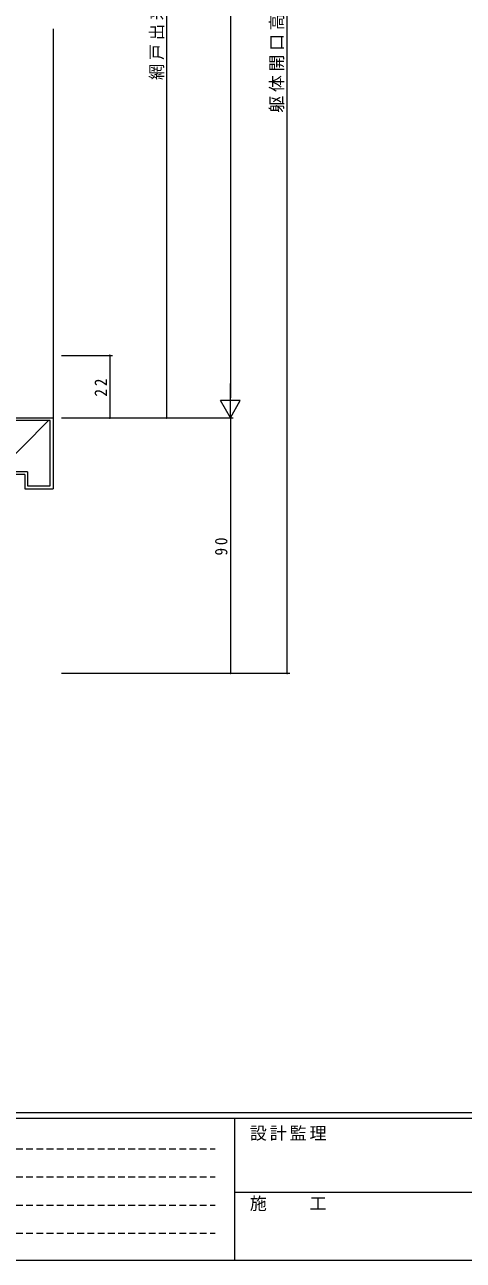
# Model space of a CAD drawing. Units: millimetres, scale not verified. Extents: x -594 to 539, y -420 to 386.
# Drawn here: x -296 to -141.4, y -420 to 15.4 of the extents above; entities that cross this region are included whole.
import ezdxf

# ---------------------------------------------------------------- set-up
doc = ezdxf.new("R2010")
doc.units = ezdxf.units.MM
doc.header["$LTSCALE"] = 2
doc.linetypes.add('DASHED1', pattern=[1.8, 1.2, -0.6])
for name, color, linetype, lineweight in [('0-1_YKK_ZWAK', 7, 'Continuous', 9), ('0-6_YKK_D', 6, 'Continuous', 9), ('0-7_YSS_K', 3, 'Continuous', 9)]:
    doc.layers.add(name, color=color, linetype=linetype, lineweight=lineweight)
doc.styles.add('ＭＳ ゴシック', font='')
doc.styles.get('ＭＳ ゴシック').set_extended_font_data('MS Gothic')

msp = doc.modelspace()

# ---------------------------------------------------------------- linework, layer by layer
at = {"layer": '0-1_YKK_ZWAK'}
for p, q in [((510, -367.965), (-590, -367.965)), ((456, -369.965), (-590, -369.965)), ((-222, -369.965), (-222, -419.965)), ((-222, -395.964), (-38, -395.964)), ((-590, -419.965), (456, -419.965))]:
    msp.add_line(p, q, dxfattribs=at)
at = {"layer": '0-1_YKK_ZWAK', "linetype": 'DASHED1'}
for p, q in [((-583.431, -380.697), (-228.87, -380.697)), ((-583.431, -390.595), (-228.87, -390.595)), ((-583.431, -400.493), (-228.87, -400.493)), ((-583.431, -410.391), (-228.87, -410.391))]:
    msp.add_line(p, q, dxfattribs=at)
at = {"layer": '0-6_YKK_D'}
for p, q in [((-203.453, -213.151), (-203.455, 236.852)), ((-245.953, 171.852), (-245.953, -123.149)), ((-223.453, 169.851), (-223.453, -116.149)), ((-282.953, -101.149), (-264.953, -101.149)), ((-265.953, -101.149), (-265.953, -123.149)), ((-223.453, -123.149), (-223.453, -111.024)), ((-219.953, -117.086), (-226.953, -117.086)), ((-223.453, -123.149), (-226.953, -117.086)), ((-223.453, -123.149), (-219.953, -117.086)), ((-282.953, -123.149), (-264.953, -123.149)), ((-282.953, -123.149), (-244.953, -123.149)), ((-282.953, -123.149), (-222.453, -123.149)), ((-282.953, -123.149), (-222.453, -123.149)), ((-223.453, -123.149), (-223.453, -213.152)), ((-282.953, -213.152), (-202.453, -213.151)), ((-282.953, -213.152), (-222.453, -213.152))]:
    msp.add_line(p, q, dxfattribs=at)
for centre, start, end in [((-265.953, -101.149), 90, 270), ((-265.953, -101.149), 270, 90), ((-265.953, -123.149), 90, 270), ((-265.953, -123.149), 270, 90), ((-245.953, -123.149), 90, 270), ((-245.953, -123.149), 270, 90), ((-223.453, -213.152), 90, 270), ((-223.453, -213.152), 270, 90), ((-203.453, -213.151), 90.00024, 270.00024), ((-203.453, -213.151), 270.00024, 90.00024)]:
    msp.add_arc(centre, 0.106, start, end, dxfattribs=at)
at = {"layer": '0-7_YSS_K'}
for p, q in [((-285.953, 13.852), (-285.953, -123.149)), ((-355.953, -123.149), (-285.953, -123.149)), ((-286.953, -124.149), (-354.953, -124.149)), ((-305.522, -142.149), (-287.522, -124.149)), ((-286.953, -147.149), (-286.953, -124.149)), ((-285.953, -123.149), (-285.953, -148.149)), ((-295.953, -143.149), (-310.953, -143.149)), ((-295.953, -143.149), (-295.953, -148.149)), ((-294.953, -142.149), (-294.953, -147.149)), ((-294.953, -147.149), (-286.953, -147.149)), ((-295.953, -148.149), (-285.953, -148.149))]:
    msp.add_line(p, q, dxfattribs=at)
msp.add_lwpolyline([(-294.953, -142.149), (-311.953, -142.149), (-311.953, -147.149)], dxfattribs=at)

# ---------------------------------------------------------------- texts
at = {"layer": '0-1_YKK_ZWAK', "char_height": 4.399, "attachment_point": 7, "style": 'ＭＳ ゴシック'}
for s, insert in [('\\T1.17;設計監理', (-216.615, -377.869)), ('\\T1.17;施\u3000\u3000工', (-216.615, -402.614))]:
    msp.add_mtext(s, dxfattribs=dict(at, insert=insert))
at = {"layer": '0-6_YKK_D', "color": 7, "char_height": 4.399, "attachment_point": 7, "rotation": 90, "style": 'ＭＳ ゴシック'}
for s, insert in [('\\T1.23;\\W0.95;網戸出来高：MH=H-5', (-246.753, -4.129)), ('\\T1.21;躯体開口高：Ｈ+150', (-204.453, -15.67)), ('\\T1.36;\\W0.9;22', (-266.953, -115.669)), ('\\T1.36;\\W0.9;90', (-224.453, -171.67))]:
    msp.add_mtext(s, dxfattribs=dict(at, insert=insert))

doc.saveas('drawing.dxf')
